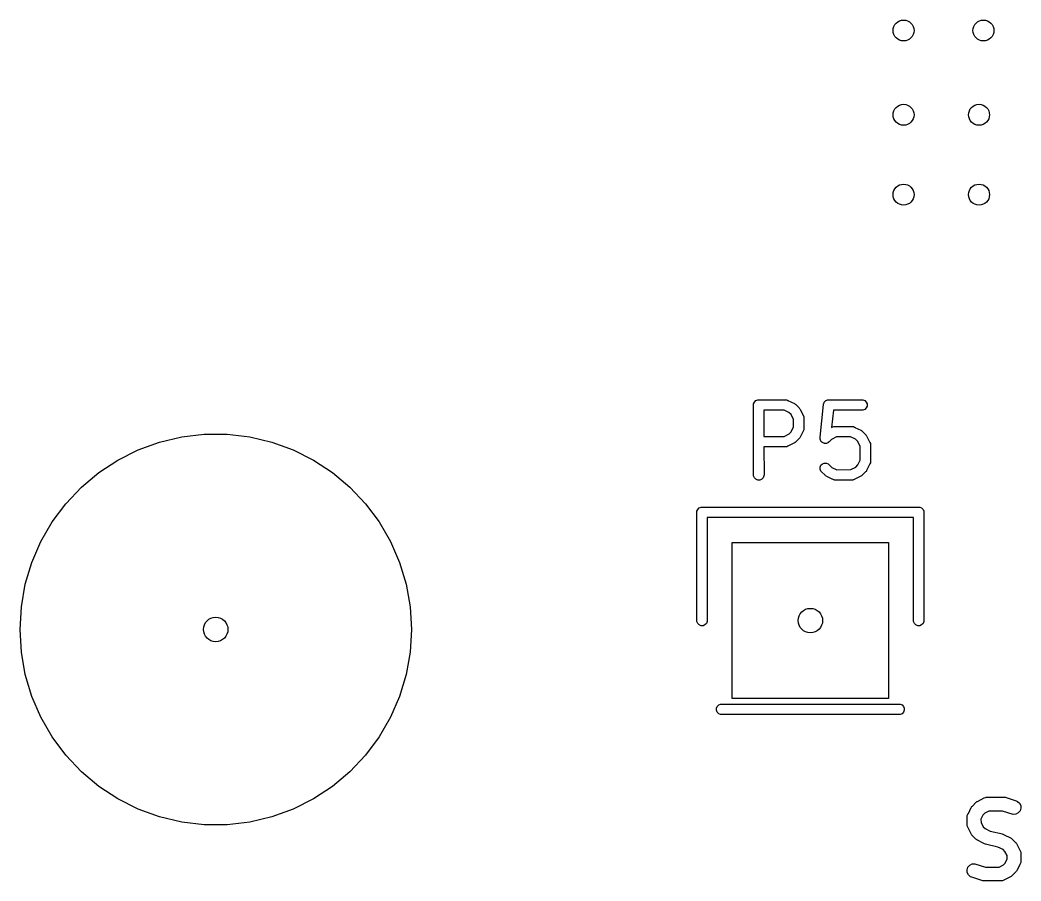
# Model space of a CAD drawing. Extents: x 4.69 to 6.17, y -4.14 to -2.68.
# Drawn here: x 4.69 to 5.254, y -4.142 to -3.657 of the extents above; entities that cross this region are included whole.
import ezdxf

# ---------------------------------------------------------------- set-up
doc = ezdxf.new("R2010")
doc.units = 0
doc.header["$MEASUREMENT"] = 0
doc.layers.add('BLACK', color=7, linetype='CONTINUOUS')

msp = doc.modelspace()

# ---------------------------------------------------------------- linework, layer by layer
at = {"layer": 'BLACK', "linetype": 'CONTINUOUS'}
for p, q in [((5.10299, -3.87354), (5.10305, -3.87296)), ((5.10305, -3.91348), (5.10299, -3.87354)), ((5.10305, -3.87296), (5.10349, -3.8719)), ((5.10349, -3.8719), (5.1043, -3.87108)), ((5.1043, -3.87108), (5.10537, -3.87064)), ((5.10537, -3.87064), (5.12094, -3.87058)), ((5.12094, -3.87058), (5.12152, -3.87064)), ((5.12152, -3.87064), (5.12161, -3.87068)), ((5.12161, -3.87068), (5.12172, -3.87069)), ((5.12172, -3.87069), (5.12223, -3.87094)), ((5.12223, -3.87094), (5.12258, -3.87108)), ((5.12258, -3.87108), (5.12263, -3.87113)), ((5.12263, -3.87113), (5.12601, -3.87277)), ((5.12601, -3.87277), (5.12626, -3.87293)), ((5.12626, -3.87293), (5.12633, -3.87296)), ((5.12633, -3.87296), (5.12638, -3.873)), ((5.12638, -3.873), (5.1265, -3.87308)), ((5.1265, -3.87308), (5.12672, -3.87333)), ((5.12672, -3.87333), (5.12865, -3.8752)), ((5.14059, -3.89158), (5.14237, -3.87324)), ((5.14237, -3.87324), (5.14242, -3.87303)), ((5.14242, -3.87296), (5.14244, -3.87289)), ((5.14242, -3.87303), (5.14242, -3.87296)), ((5.14244, -3.87289), (5.14249, -3.87267)), ((5.14249, -3.87267), (5.14269, -3.87229)), ((5.14269, -3.87229), (5.14286, -3.8719)), ((5.14286, -3.8719), (5.14296, -3.87179)), ((5.14296, -3.87179), (5.14303, -3.87166)), ((5.14303, -3.87166), (5.14337, -3.87139)), ((5.14337, -3.87139), (5.14367, -3.87108)), ((5.14367, -3.87108), (5.14381, -3.87102)), ((5.14381, -3.87102), (5.14392, -3.87093)), ((5.14392, -3.87093), (5.14434, -3.87081)), ((5.14434, -3.87081), (5.14474, -3.87064)), ((5.14474, -3.87064), (5.14489, -3.87064)), ((5.14489, -3.87064), (5.14503, -3.8706)), ((5.14503, -3.8706), (5.14544, -3.87064)), ((5.14544, -3.87064), (5.16406, -3.87058)), ((5.16406, -3.87058), (5.16463, -3.87064)), ((5.16463, -3.87064), (5.1657, -3.87108)), ((5.1657, -3.87108), (5.16651, -3.8719)), ((5.16651, -3.8719), (5.16695, -3.87296)), ((5.16695, -3.87296), (5.16695, -3.87411)), ((5.12015, -3.87644), (5.10884, -3.87648)), ((5.10884, -3.87648), (5.10886, -3.89125)), ((5.12286, -3.87775), (5.12015, -3.87644)), ((5.1241, -3.87894), (5.12286, -3.87775)), ((5.12549, -3.88165), (5.1241, -3.87894)), ((5.12865, -3.8752), (5.12884, -3.87542)), ((5.12884, -3.87542), (5.1289, -3.87548)), ((5.1289, -3.87548), (5.12892, -3.87553)), ((5.12892, -3.87553), (5.12902, -3.87565)), ((5.12902, -3.87565), (5.12916, -3.87599)), ((5.12916, -3.87599), (5.13108, -3.87971)), ((5.14794, -3.87648), (5.14699, -3.88628)), ((5.16463, -3.87643), (5.14794, -3.87648)), ((5.1657, -3.87599), (5.16463, -3.87643)), ((5.16651, -3.87518), (5.1657, -3.87599)), ((5.16695, -3.87411), (5.16651, -3.87518)), ((5.12553, -3.88589), (5.12549, -3.88165)), ((5.13108, -3.87971), (5.13129, -3.88026)), ((5.13129, -3.88026), (5.13129, -3.88036)), ((5.13129, -3.88036), (5.13133, -3.88046)), ((5.13133, -3.88046), (5.13134, -3.881)), ((5.13134, -3.881), (5.13137, -3.8814)), ((5.13137, -3.8814), (5.13134, -3.88148)), ((5.13134, -3.88148), (5.13139, -3.88666)), ((4.78086, -3.89144), (4.79359, -3.88995)), ((4.79359, -3.88995), (4.80641, -3.88995)), ((4.80641, -3.88995), (4.81914, -3.89144)), ((5.12033, -3.89121), (5.12303, -3.88982)), ((5.12303, -3.88982), (5.12422, -3.88858)), ((5.12422, -3.88858), (5.12553, -3.88589)), ((5.13085, -3.88835), (5.1292, -3.89173)), ((5.13089, -3.8883), (5.13085, -3.88835)), ((5.13104, -3.88795), (5.13089, -3.8883)), ((5.13129, -3.88744), (5.13104, -3.88795)), ((5.13133, -3.88724), (5.13129, -3.88733)), ((5.13129, -3.88733), (5.13129, -3.88744)), ((5.13139, -3.88666), (5.13133, -3.88724)), ((5.14699, -3.88628), (5.14774, -3.88589)), ((5.14774, -3.88589), (5.14828, -3.88569)), ((5.14828, -3.88569), (5.14839, -3.88568)), ((5.14839, -3.88568), (5.14848, -3.88564)), ((5.14848, -3.88564), (5.149, -3.88564)), ((5.149, -3.88564), (5.14943, -3.8856)), ((5.14943, -3.8856), (5.14951, -3.88563)), ((5.14951, -3.88563), (5.15843, -3.88558)), ((5.15843, -3.88558), (5.15901, -3.88564)), ((5.15901, -3.88564), (5.15911, -3.88568)), ((5.15911, -3.88568), (5.15921, -3.88569)), ((5.15921, -3.88569), (5.15973, -3.88593)), ((5.15973, -3.88593), (5.16008, -3.88608)), ((5.16008, -3.88608), (5.16012, -3.88613)), ((5.16012, -3.88613), (5.1635, -3.88777)), ((5.1635, -3.88777), (5.16375, -3.88792)), ((5.16375, -3.88792), (5.16382, -3.88795)), ((5.16382, -3.88795), (5.16387, -3.888)), ((5.16387, -3.888), (5.16399, -3.88808)), ((5.16399, -3.88808), (5.16422, -3.88833)), ((5.16422, -3.88833), (5.16615, -3.8902)), ((5.16615, -3.8902), (5.16633, -3.89042)), ((5.16633, -3.89042), (5.16639, -3.89047)), ((5.16639, -3.89047), (5.16642, -3.89053)), ((5.16642, -3.89053), (5.16651, -3.89064)), ((5.16651, -3.89064), (5.16666, -3.89099)), ((4.75634, -3.89878), (4.76838, -3.89439)), ((4.76838, -3.89439), (4.78086, -3.89144)), ((4.81914, -3.89144), (4.83162, -3.89439)), ((4.83162, -3.89439), (4.84366, -3.89878)), ((5.10886, -3.89125), (5.12033, -3.89121)), ((5.12598, -3.89488), (5.12226, -3.8968)), ((5.12633, -3.89474), (5.12598, -3.89488)), ((5.12644, -3.89465), (5.12633, -3.89474)), ((5.1265, -3.89462), (5.12644, -3.89465)), ((5.12655, -3.89456), (5.1265, -3.89462)), ((5.12678, -3.89437), (5.12655, -3.89456)), ((5.12864, -3.89244), (5.12678, -3.89437)), ((5.1289, -3.89222), (5.12864, -3.89244)), ((5.12897, -3.8921), (5.1289, -3.89222)), ((5.12902, -3.89205), (5.12897, -3.8921)), ((5.12905, -3.89198), (5.12902, -3.89205)), ((5.1292, -3.89173), (5.12905, -3.89198)), ((5.1405, -3.89257), (5.14054, -3.89213)), ((5.14054, -3.89271), (5.1405, -3.89257)), ((5.14054, -3.89171), (5.14059, -3.89158)), ((5.14054, -3.89213), (5.14054, -3.89171)), ((5.14054, -3.89286), (5.14054, -3.89271)), ((5.14071, -3.89326), (5.14054, -3.89286)), ((5.14083, -3.89367), (5.14071, -3.89326)), ((5.14092, -3.89379), (5.14083, -3.89367)), ((5.14098, -3.89392), (5.14092, -3.89379)), ((5.14129, -3.89423), (5.14098, -3.89392)), ((5.14156, -3.89456), (5.14129, -3.89423)), ((5.14169, -3.89463), (5.14156, -3.89456)), ((5.1418, -3.89474), (5.14169, -3.89463)), ((5.14219, -3.8949), (5.1418, -3.89474)), ((5.14258, -3.89511), (5.14219, -3.8949)), ((5.14272, -3.89512), (5.14258, -3.89511)), ((5.14286, -3.89518), (5.14272, -3.89512)), ((5.14329, -3.89518), (5.14286, -3.89518)), ((5.14372, -3.89522), (5.14329, -3.89518)), ((5.14386, -3.89518), (5.14372, -3.89522)), ((5.14401, -3.89518), (5.14386, -3.89518)), ((5.14441, -3.89501), (5.14401, -3.89518)), ((5.14482, -3.89489), (5.14441, -3.89501)), ((5.14494, -3.8948), (5.14482, -3.89489)), ((5.14508, -3.89474), (5.14494, -3.8948)), ((5.14552, -3.89437), (5.14508, -3.89474)), ((5.14697, -3.89288), (5.14552, -3.89437)), ((5.14967, -3.89148), (5.14697, -3.89288)), ((5.15766, -3.89144), (5.14967, -3.89148)), ((5.16036, -3.89275), (5.15766, -3.89144)), ((5.16159, -3.89394), (5.16036, -3.89275)), ((5.16298, -3.89665), (5.16159, -3.89394)), ((5.16666, -3.89099), (5.16857, -3.89471)), ((5.16857, -3.89471), (5.16878, -3.89525)), ((5.16878, -3.89525), (5.16879, -3.89536)), ((5.16879, -3.89536), (5.16883, -3.89546)), ((5.16883, -3.89546), (5.16883, -3.89597)), ((5.16883, -3.89597), (5.16886, -3.8964)), ((5.16886, -3.8964), (5.16884, -3.89649)), ((4.74488, -3.90453), (4.75634, -3.89878)), ((4.84366, -3.89878), (4.85512, -3.90453)), ((5.12048, -3.89706), (5.10887, -3.8971)), ((5.10887, -3.8971), (5.10889, -3.91291)), ((5.12057, -3.89709), (5.12048, -3.89706)), ((5.12102, -3.89706), (5.12057, -3.89709)), ((5.12152, -3.89705), (5.12102, -3.89706)), ((5.12161, -3.89701), (5.12152, -3.89705)), ((5.12172, -3.89701), (5.12161, -3.89701)), ((5.12226, -3.8968), (5.12172, -3.89701)), ((5.16303, -3.90463), (5.16298, -3.89665)), ((5.16884, -3.89649), (5.16889, -3.90541)), ((4.73417, -3.91158), (4.74488, -3.90453)), ((4.85512, -3.90453), (4.86583, -3.91158)), ((5.14054, -3.90858), (5.14098, -3.90752)), ((5.14098, -3.90752), (5.1418, -3.9067)), ((5.1418, -3.9067), (5.14286, -3.90626)), ((5.14286, -3.90626), (5.14401, -3.90626)), ((5.14401, -3.90626), (5.14508, -3.9067)), ((5.14508, -3.9067), (5.14714, -3.90869)), ((5.16053, -3.90856), (5.16172, -3.90733)), ((5.16172, -3.90733), (5.16303, -3.90463)), ((5.16834, -3.9071), (5.1667, -3.91048)), ((5.16839, -3.90705), (5.16834, -3.9071)), ((5.16853, -3.9067), (5.16839, -3.90705)), ((5.16878, -3.90619), (5.16853, -3.9067)), ((5.16879, -3.90608), (5.16878, -3.90619)), ((5.16883, -3.90598), (5.16879, -3.90608)), ((5.16889, -3.90541), (5.16883, -3.90598)), ((4.72435, -3.91982), (4.73417, -3.91158)), ((4.86583, -3.91158), (4.87565, -3.91982)), ((5.10889, -3.91291), (5.10884, -3.91348)), ((5.14054, -3.90973), (5.14054, -3.90858)), ((5.14098, -3.9108), (5.14054, -3.90973)), ((5.14135, -3.91124), (5.14098, -3.9108)), ((5.14328, -3.91311), (5.14135, -3.91124)), ((5.1435, -3.91336), (5.14328, -3.91311)), ((5.14714, -3.90869), (5.14984, -3.91)), ((5.14984, -3.91), (5.15782, -3.90996)), ((5.15782, -3.90996), (5.16053, -3.90856)), ((5.16405, -3.91331), (5.16399, -3.91336)), ((5.16427, -3.91312), (5.16405, -3.91331)), ((5.16614, -3.91119), (5.16427, -3.91312)), ((5.16639, -3.91097), (5.16614, -3.91119)), ((5.16647, -3.91084), (5.16639, -3.91097)), ((5.16651, -3.9108), (5.16647, -3.91084)), ((5.16654, -3.91073), (5.16651, -3.9108)), ((5.1667, -3.91048), (5.16654, -3.91073)), ((5.10349, -3.91455), (5.10305, -3.91348)), ((5.1043, -3.91536), (5.10349, -3.91455)), ((5.10537, -3.9158), (5.1043, -3.91536)), ((5.10652, -3.9158), (5.10537, -3.9158)), ((5.10758, -3.91536), (5.10652, -3.9158)), ((5.1084, -3.91455), (5.10758, -3.91536)), ((5.10884, -3.91348), (5.1084, -3.91455)), ((5.14362, -3.91344), (5.1435, -3.91336)), ((5.14367, -3.91349), (5.14362, -3.91344)), ((5.14374, -3.91352), (5.14367, -3.91349)), ((5.14399, -3.91367), (5.14374, -3.91352)), ((5.14737, -3.91531), (5.14399, -3.91367)), ((5.14742, -3.91536), (5.14737, -3.91531)), ((5.14777, -3.91551), (5.14742, -3.91536)), ((5.14828, -3.91575), (5.14777, -3.91551)), ((5.14839, -3.91576), (5.14828, -3.91575)), ((5.14848, -3.9158), (5.14839, -3.91576)), ((5.14906, -3.91586), (5.14848, -3.9158)), ((5.15798, -3.91581), (5.14906, -3.91586)), ((5.15807, -3.91584), (5.15798, -3.91581)), ((5.1585, -3.91581), (5.15807, -3.91584)), ((5.15901, -3.9158), (5.1585, -3.91581)), ((5.15911, -3.91576), (5.15901, -3.9158)), ((5.15921, -3.91575), (5.15911, -3.91576)), ((5.15976, -3.91555), (5.15921, -3.91575)), ((5.16348, -3.91363), (5.15976, -3.91555)), ((5.16382, -3.91349), (5.16348, -3.91363)), ((5.16394, -3.91339), (5.16382, -3.91349)), ((5.16399, -3.91336), (5.16394, -3.91339)), ((4.71555, -3.92914), (4.72435, -3.91982)), ((4.87565, -3.91982), (4.88445, -3.92914)), ((4.7079, -3.93942), (4.71555, -3.92914)), ((4.88445, -3.92914), (4.8921, -3.93942)), ((5.07102, -3.93398), (5.07108, -3.9334)), ((5.07108, -3.99558), (5.07102, -3.93398)), ((5.07108, -3.9334), (5.07152, -3.93234)), ((5.07152, -3.93234), (5.07234, -3.93152)), ((5.07234, -3.93152), (5.0734, -3.93108)), ((5.0734, -3.93108), (5.19602, -3.93102)), ((5.19602, -3.93102), (5.1966, -3.93108)), ((5.1966, -3.93108), (5.19766, -3.93152)), ((5.19766, -3.93152), (5.19848, -3.93234)), ((5.19848, -3.93234), (5.19892, -3.9334)), ((5.19892, -3.9334), (5.19898, -3.995)), ((4.70149, -3.95053), (4.7079, -3.93942)), ((4.8921, -3.93942), (4.89851, -3.95053)), ((5.19307, -3.93687), (5.07688, -3.93693)), ((5.07688, -3.93693), (5.07693, -3.995)), ((5.19313, -3.99558), (5.19307, -3.93687)), ((4.69641, -3.9623), (4.70149, -3.95053)), ((4.89851, -3.95053), (4.90359, -3.9623)), ((5.091, -4.039), (5.091, -3.951)), ((5.091, -3.951), (5.179, -3.951)), ((5.179, -3.951), (5.179, -4.039)), ((4.69274, -3.97458), (4.69641, -3.9623)), ((4.90359, -3.9623), (4.90726, -3.97458)), ((4.69051, -3.9872), (4.69274, -3.97458)), ((4.90726, -3.97458), (4.90949, -3.9872)), ((4.68976, -4), (4.69051, -3.9872)), ((4.90949, -3.9872), (4.91024, -4)), ((5.07152, -3.99664), (5.07108, -3.99558)), ((5.07234, -3.99746), (5.07152, -3.99664)), ((5.0734, -3.9979), (5.07234, -3.99746)), ((5.07455, -3.9979), (5.0734, -3.9979)), ((5.07562, -3.99746), (5.07455, -3.9979)), ((5.07643, -3.99664), (5.07562, -3.99746)), ((5.07687, -3.99558), (5.07643, -3.99664)), ((5.07693, -3.995), (5.07687, -3.99558)), ((5.19357, -3.99664), (5.19313, -3.99558)), ((5.19438, -3.99746), (5.19357, -3.99664)), ((5.19545, -3.9979), (5.19438, -3.99746)), ((5.1966, -3.9979), (5.19545, -3.9979)), ((5.19766, -3.99746), (5.1966, -3.9979)), ((5.19848, -3.99664), (5.19766, -3.99746)), ((5.19892, -3.99558), (5.19848, -3.99664)), ((5.19898, -3.995), (5.19892, -3.99558)), ((4.69051, -4.0128), (4.68976, -4)), ((4.91024, -4), (4.90949, -4.0128)), ((4.69274, -4.02542), (4.69051, -4.0128)), ((4.90949, -4.0128), (4.90726, -4.02542)), ((4.69641, -4.0377), (4.69274, -4.02542)), ((4.90726, -4.02542), (4.90359, -4.0377)), ((4.70149, -4.04947), (4.69641, -4.0377)), ((4.90359, -4.0377), (4.89851, -4.04947)), ((5.08254, -4.04336), (5.08336, -4.04254)), ((5.08336, -4.04254), (5.08442, -4.0421)), ((5.08442, -4.0421), (5.185, -4.04205)), ((5.179, -4.039), (5.091, -4.039)), ((5.185, -4.04205), (5.18558, -4.0421)), ((5.18558, -4.0421), (5.18664, -4.04254)), ((5.18664, -4.04254), (5.18746, -4.04336)), ((5.0821, -4.04442), (5.08254, -4.04336)), ((5.0821, -4.04558), (5.0821, -4.04442)), ((5.08254, -4.04664), (5.0821, -4.04558)), ((5.08336, -4.04746), (5.08254, -4.04664)), ((5.08442, -4.0479), (5.08336, -4.04746)), ((5.085, -4.04795), (5.08442, -4.0479)), ((5.18558, -4.0479), (5.085, -4.04795)), ((5.18664, -4.04746), (5.18558, -4.0479)), ((5.18746, -4.04664), (5.18664, -4.04746)), ((5.18746, -4.04336), (5.1879, -4.04442)), ((5.1879, -4.04558), (5.18746, -4.04664)), ((5.1879, -4.04442), (5.1879, -4.04558)), ((4.7079, -4.06058), (4.70149, -4.04947)), ((4.89851, -4.04947), (4.8921, -4.06058)), ((4.71555, -4.07086), (4.7079, -4.06058)), ((4.8921, -4.06058), (4.88445, -4.07086)), ((4.72435, -4.08018), (4.71555, -4.07086)), ((4.88445, -4.07086), (4.87565, -4.08018)), ((4.73417, -4.08842), (4.72435, -4.08018)), ((4.87565, -4.08018), (4.86583, -4.08842)), ((4.74488, -4.09547), (4.73417, -4.08842)), ((4.86583, -4.08842), (4.85512, -4.09547)), ((4.75634, -4.10122), (4.74488, -4.09547)), ((4.85512, -4.09547), (4.84366, -4.10122)), ((5.22629, -4.0995), (5.22818, -4.09752)), ((5.22818, -4.09752), (5.22848, -4.09728)), ((5.22848, -4.09728), (5.22855, -4.0972)), ((5.22855, -4.0972), (5.22862, -4.09716)), ((5.22862, -4.09716), (5.22877, -4.09704)), ((5.22877, -4.09704), (5.22921, -4.09686)), ((5.22921, -4.09686), (5.23295, -4.09491)), ((5.23295, -4.09491), (5.23367, -4.09464)), ((5.23367, -4.09464), (5.23381, -4.09463)), ((5.23381, -4.09463), (5.23394, -4.09457)), ((5.23394, -4.09457), (5.23465, -4.09457)), ((5.23465, -4.09457), (5.2352, -4.09453)), ((5.2352, -4.09453), (5.23531, -4.09456)), ((5.23531, -4.09456), (5.24408, -4.0945)), ((5.24408, -4.0945), (5.24447, -4.09454)), ((5.24447, -4.09454), (5.24458, -4.09453)), ((5.24458, -4.09453), (5.24465, -4.09455)), ((5.24465, -4.09455), (5.24485, -4.09457)), ((5.24485, -4.09457), (5.24532, -4.09477)), ((5.24532, -4.09477), (5.25095, -4.09657)), ((5.25095, -4.09657), (5.25166, -4.09689)), ((5.25166, -4.09689), (5.25282, -4.09789)), ((5.25282, -4.09789), (5.2535, -4.09927)), ((5.2535, -4.09927), (5.25361, -4.1008)), ((4.76838, -4.10561), (4.75634, -4.10122)), ((4.84366, -4.10122), (4.83162, -4.10561)), ((5.22335, -4.10516), (5.2234, -4.10503)), ((5.2234, -4.10503), (5.22341, -4.10489)), ((5.22341, -4.10489), (5.22376, -4.10417)), ((5.22376, -4.10417), (5.22394, -4.10375)), ((5.22394, -4.10375), (5.22399, -4.10369)), ((5.22399, -4.10369), (5.22556, -4.10042)), ((5.22556, -4.10042), (5.22577, -4.10009)), ((5.22577, -4.10009), (5.22581, -4.1)), ((5.22581, -4.1), (5.22587, -4.09993)), ((5.22587, -4.09993), (5.22597, -4.09977)), ((5.22597, -4.09977), (5.22629, -4.0995)), ((5.23222, -4.1046), (5.2311, -4.10693)), ((5.23319, -4.10359), (5.23222, -4.1046)), ((5.23554, -4.10236), (5.23319, -4.10359)), ((5.24327, -4.10231), (5.23554, -4.10236)), ((5.24922, -4.10421), (5.24327, -4.10231)), ((5.25075, -4.10411), (5.24922, -4.10421)), ((5.25212, -4.10342), (5.25075, -4.10411)), ((5.25313, -4.10226), (5.25212, -4.10342)), ((5.25361, -4.1008), (5.25313, -4.10226)), ((4.78086, -4.10856), (4.76838, -4.10561)), ((4.79359, -4.11005), (4.78086, -4.10856)), ((4.80641, -4.11005), (4.79359, -4.11005)), ((4.81914, -4.10856), (4.80641, -4.11005)), ((4.83162, -4.10561), (4.81914, -4.10856)), ((5.22327, -4.10593), (5.22335, -4.10516)), ((5.22333, -4.10912), (5.22327, -4.10593)), ((5.2233, -4.10919), (5.22333, -4.10912)), ((5.22334, -4.10962), (5.2233, -4.10919)), ((5.22335, -4.11045), (5.22334, -4.10962)), ((5.2234, -4.11058), (5.22335, -4.11045)), ((5.22341, -4.11072), (5.2234, -4.11058)), ((5.2311, -4.10693), (5.23113, -4.10883)), ((5.23113, -4.10883), (5.23236, -4.1112)), ((5.22369, -4.11144), (5.22341, -4.11072)), ((5.22563, -4.11518), (5.22369, -4.11144)), ((5.22581, -4.11562), (5.22563, -4.11518)), ((5.22594, -4.11577), (5.22581, -4.11562)), ((5.22597, -4.11585), (5.22594, -4.11577)), ((5.22605, -4.11591), (5.22597, -4.11585)), ((5.2263, -4.11622), (5.22605, -4.11591)), ((5.22827, -4.1181), (5.2263, -4.11622)), ((5.23236, -4.1112), (5.23338, -4.11217)), ((5.23338, -4.11217), (5.23633, -4.11359)), ((5.23633, -4.11359), (5.24316, -4.11524)), ((5.24316, -4.11524), (5.24322, -4.11526)), ((5.24322, -4.11526), (5.24325, -4.11526)), ((5.24325, -4.11526), (5.24331, -4.11529)), ((5.24331, -4.11529), (5.24389, -4.1155)), ((5.24389, -4.1155), (5.24416, -4.1157)), ((5.24416, -4.1157), (5.24772, -4.11741)), ((5.22855, -4.11842), (5.22827, -4.1181)), ((5.22871, -4.11852), (5.22855, -4.11842)), ((5.22877, -4.11858), (5.22871, -4.11852)), ((5.22887, -4.11862), (5.22877, -4.11858)), ((5.2292, -4.11883), (5.22887, -4.11862)), ((5.23275, -4.12054), (5.2292, -4.11883)), ((5.23303, -4.12074), (5.23275, -4.12054)), ((5.2336, -4.12095), (5.23303, -4.12074)), ((5.23367, -4.12098), (5.2336, -4.12095)), ((5.2337, -4.12098), (5.23367, -4.12098)), ((5.23375, -4.121), (5.2337, -4.12098)), ((5.24059, -4.12264), (5.23375, -4.121)), ((5.24772, -4.11741), (5.24805, -4.11762)), ((5.24805, -4.11762), (5.24815, -4.11766)), ((5.24815, -4.11766), (5.24821, -4.11772)), ((5.24821, -4.11772), (5.24837, -4.11782)), ((5.24837, -4.11782), (5.24864, -4.11813)), ((5.24864, -4.11813), (5.25062, -4.12002)), ((5.25062, -4.12002), (5.25086, -4.12032)), ((5.25086, -4.12032), (5.25094, -4.12039)), ((5.25094, -4.12039), (5.25098, -4.12047)), ((5.25098, -4.12047), (5.25111, -4.12062)), ((5.25111, -4.12062), (5.25129, -4.12105)), ((5.25129, -4.12105), (5.25323, -4.12479)), ((5.24354, -4.12407), (5.24059, -4.12264)), ((5.24456, -4.12504), (5.24354, -4.12407)), ((5.24578, -4.1274), (5.24456, -4.12504)), ((5.24582, -4.12931), (5.24578, -4.1274)), ((5.25323, -4.12479), (5.2535, -4.12552)), ((5.2535, -4.12552), (5.25351, -4.12566)), ((5.25351, -4.12566), (5.25357, -4.12579)), ((5.25357, -4.12579), (5.25358, -4.12661)), ((5.25358, -4.12661), (5.25361, -4.12705)), ((5.25361, -4.12705), (5.25359, -4.12712)), ((5.25359, -4.12712), (5.25364, -4.1303)), ((5.22379, -4.13398), (5.2248, -4.13282)), ((5.2248, -4.13282), (5.22617, -4.13213)), ((5.22617, -4.13213), (5.2277, -4.13202)), ((5.2277, -4.13202), (5.23365, -4.13393)), ((5.24137, -4.13387), (5.24373, -4.13265)), ((5.24373, -4.13265), (5.2447, -4.13164)), ((5.2447, -4.13164), (5.24582, -4.12931)), ((5.25293, -4.13255), (5.25135, -4.13582)), ((5.25298, -4.13249), (5.25293, -4.13255)), ((5.25316, -4.13207), (5.25298, -4.13249)), ((5.2535, -4.13134), (5.25316, -4.13207)), ((5.25351, -4.1312), (5.2535, -4.13134)), ((5.25357, -4.13107), (5.25351, -4.1312)), ((5.25364, -4.1303), (5.25357, -4.13107)), ((5.2233, -4.13544), (5.22379, -4.13398)), ((5.22341, -4.13697), (5.2233, -4.13544)), ((5.2241, -4.13834), (5.22341, -4.13697)), ((5.22526, -4.13935), (5.2241, -4.13834)), ((5.23365, -4.13393), (5.24137, -4.13387)), ((5.24874, -4.13871), (5.24844, -4.13896)), ((5.25063, -4.13674), (5.24874, -4.13871)), ((5.25094, -4.13647), (5.25063, -4.13674)), ((5.25105, -4.1363), (5.25094, -4.13647)), ((5.25111, -4.13624), (5.25105, -4.1363)), ((5.25115, -4.13615), (5.25111, -4.13624)), ((5.25135, -4.13582), (5.25115, -4.13615)), ((5.22597, -4.13966), (5.22526, -4.13935)), ((5.2316, -4.14147), (5.22597, -4.13966)), ((5.23207, -4.14167), (5.2316, -4.14147)), ((5.23226, -4.14168), (5.23207, -4.14167)), ((5.23234, -4.14171), (5.23226, -4.14168)), ((5.23245, -4.1417), (5.23234, -4.14171)), ((5.23283, -4.14174), (5.23245, -4.1417)), ((5.24161, -4.14168), (5.23283, -4.14174)), ((5.24172, -4.14171), (5.24161, -4.14168)), ((5.24227, -4.14167), (5.24172, -4.14171)), ((5.24298, -4.14167), (5.24227, -4.14167)), ((5.24311, -4.14161), (5.24298, -4.14167)), ((5.24325, -4.1416), (5.24311, -4.14161)), ((5.24397, -4.14133), (5.24325, -4.1416)), ((5.24771, -4.13938), (5.24397, -4.14133)), ((5.24815, -4.1392), (5.24771, -4.13938)), ((5.2483, -4.13908), (5.24815, -4.1392)), ((5.24837, -4.13904), (5.2483, -4.13908)), ((5.24844, -4.13896), (5.24837, -4.13904))]:
    msp.add_line(p, q, dxfattribs=at)
at = {"layer": 'BLACK'}
for centre, radius in [((5.1875, -3.6625), 0.00591), ((5.2325, -3.6625), 0.00591), ((5.1875, -3.71), 0.00591), ((5.23, -3.71), 0.00591), ((5.1875, -3.755), 0.00591), ((5.23, -3.755), 0.00591), ((5.135, -3.995), 0.00689), ((4.8, -4), 0.00689)]:
    msp.add_circle(centre, radius, dxfattribs=at)

doc.saveas('drawing.dxf')
